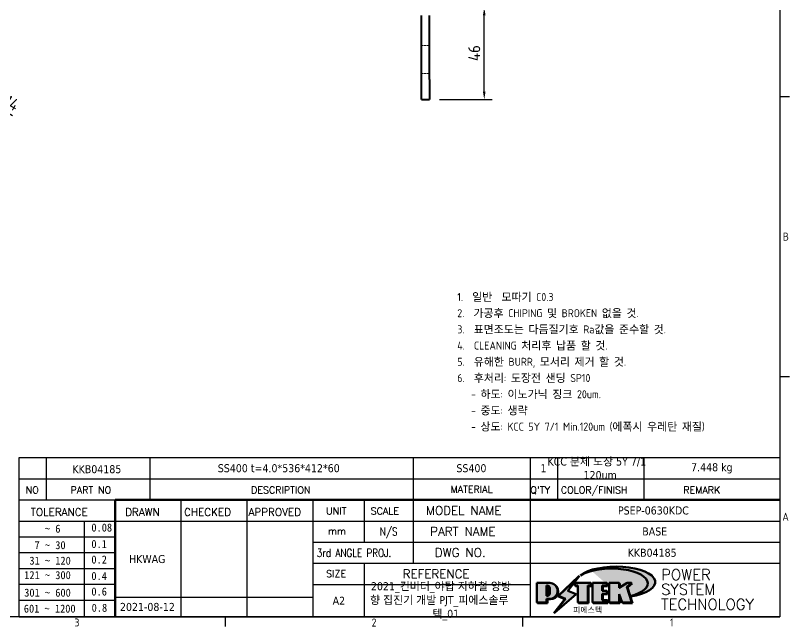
# Model space of a CAD drawing. Header units: millimetres. Extents: x 0 to 1188, y 0 to 840.
# Drawn here: x 786.2 to 1172.8, y 15.2 to 320.5 of the extents above; entities that cross this region are included whole.
import ezdxf
from ezdxf.enums import TextEntityAlignment as Align

# ---------------------------------------------------------------- set-up
doc = ezdxf.new("R2010")
doc.units = ezdxf.units.MM
doc.header["$LTSCALE"] = 2
doc.linetypes.add('DASHED', pattern=[0.2067, 0.1654, -0.0413])
doc.layers.get('0').update_dxf_attribs({"color": 3, "lineweight": 25})
for name, color, linetype, lineweight in [('가려진 것(ISO)', 2, 'DASHED', 18), ('가시적인 것(ISO)', 3, 'Continuous', 40), ('경계(ISO)', 7, 'Continuous', 25), ('기호(ISO)', 5, 'Continuous', 25), ('제목(ISO)', 5, 'Continuous', 50), ('치수(ISO)', 2, 'Continuous', 25), ('해치(ISO)', 7, 'Continuous', 18)]:
    doc.layers.add(name, color=color, linetype=linetype, lineweight=lineweight)
doc.styles.add('HAN_291', font='')
doc.styles.add('HAN_370', font='', dxfattribs={"width": 2})
doc.styles.add('ISO Proportional', font='arial.ttf')
doc.styles.add('RC_284', font='ROMANC.shx')
doc.styles.add('RC_287', font='ROMANC.shx')
doc.styles.add('RC_292', font='ROMANC.shx')
doc.styles.add('ROMANT_294', font='romant.shx')
doc.styles.add('문자 텍스트_PSTEK_POSCO', font='isocp.shx')
doc.styles.add('치수 텍스트_PSTEK_POSCO', font='isocp.shx')
doc.styles.add('텍스트 스타일198', font='tahoma.ttf')
doc.styles.add('텍스트 스타일333', font='ROMANC.shx', dxfattribs={"width": 0.800000011920929})
doc.styles.get('HAN_291').set_extended_font_data('GulimChe')
doc.styles.get('HAN_370').set_extended_font_data('GulimChe')
doc.dimstyles.new('치수_PSTEK_POSCO', dxfattribs={"dimscale": 2, "dimtxt": 3, "dimasz": 2, "dimexe": 2, "dimexo": 2.5, "dimgap": 1, "dimtad": 1, "dimrnd": 1e-08, "dimdsep": 46, "dimtxsty": '치수 텍스트_PSTEK_POSCO', "dimcen": 0.09, "dimdle": 10, "dimclrd": 7, "dimclre": 7, "dimclrt": 2, "dimadec": 1, "dimazin": 2, "dimtfac": 1, "dimtmove": 0, "dimatfit": 3, "dimfxl": 0, "dimtolj": 1, "dimlwd": -1, "dimlwe": -1, "dimarcsym": 0})

# ---------------------------------------------------------------- blocks, each defined once
blk = doc.blocks.new('경계 Default Border')
at = {"layer": '경계(ISO)'}
for p, q in [((584.0000152587891, 140), (586.3999938964844, 140)), ((584.0000152587891, 70), (586.3999938964844, 70)), ((445.4999923706055, 10), (445.4999923706055, 7.599999904632568)), ((519.7499847412109, 10), (519.7499847412109, 7.599999904632568))]:
    blk.add_line(p, q, dxfattribs=at)
at = {"layer": '경계(ISO)', "flags": 128}
blk.add_lwpolyline([(10, 10), (10, 410), (584.0000152587891, 410), (584.0000152587891, 10), (10, 10)], dxfattribs=at)
at = {"layer": '경계(ISO)', "color": 2, "char_height": 2.000000029802322, "attachment_point": 7, "style": '문자 텍스트_PSTEK_POSCO'}
for s, insert in [('B', (584.718846771929, 103.9809296629392)), ('A', (584.6096005397006, 33.99523240455892)), ('3', (407.8206930345746, 7.580929648038)), ('2', (482.043492964537, 7.580929648038)), ('1', (556.5323774223158, 7.599999970197677))]:
    blk.add_mtext(s, dxfattribs=dict(at, insert=insert))
blk = doc.blocks.new('제목 블록 PSTEK')
for color, points in [(252, [(317.2195697678507, 17.0593801673321), (322.0326348870767, 21.62682475217465), (322.2781991042243, 21.94392121864296), (317.0471853425802, 16.97985676345368), (318.7512090904202, 16.1899260703855), (316.0018030350395, 12.71868385740789), (316.3356552234328, 13.00206718743325), (318.9235935156908, 16.2694494742633)]), (5, [(321.6183518841322, 17.4193704504104), (319.5281351041078, 18.24969419629727), (322.4505835294948, 22.02344462252142), (317.2195697678507, 17.0593801673321), (318.9235935156908, 16.2694494742633), (316.1741874603099, 12.79820726128571)]), (1, [(324.4839107253602, 19.60711530335299), (325.2419748254881, 19.60711530335299), (325.2419748254881, 20.25857663940324), (321.2266040451076, 20.25857663940324), (321.2266040451076, 19.60711530335299), (321.9846681452406, 19.60711530335299), (321.9846681452406, 15.3430047401139), (324.4839107253602, 15.3430047401139)]), (252, [(321.9846681452406, 19.60711530335299), (321.4042753185749, 19.60711530335299), (321.4042753185749, 19.45905590879572), (321.9846681452406, 19.45905590879572)]), (252, [(324.6615819988275, 19.45905590879572), (325.4196460989604, 19.45905590879572), (325.4196460989604, 20.11051724484596), (325.2419748254881, 20.11051724484596), (325.2419748254881, 19.60711530335299), (324.4839107253602, 19.60711530335299), (324.4839107253602, 15.3430047401139), (322.1623394187076, 15.3430047401139), (322.1623394187076, 15.19494534555726), (324.6615819988275, 15.19494534555726)]), (1, [(329.2277337269622, 20.25857663940324), (325.65654113025, 20.25857663940324), (325.65654113025, 15.3430047401139), (329.3580259941756, 15.3430047401139), (329.3580259941756, 15.9944660761648), (328.1137701654877, 15.9944660761648), (328.1137701654877, 17.56360607323003), (329.2277337269622, 17.56360607323003), (329.2277337269622, 18.25543873810179), (328.1137701654877, 18.25543873810179), (328.1137701654877, 19.60711530335299), (329.2277337269622, 19.60711530335299)]), (252, [(328.2914414389548, 19.45905590879572), (329.4054050004294, 19.45905590879572), (329.4054050004294, 20.11051724484596), (329.2277337269622, 20.11051724484596), (329.2277337269622, 19.60711530335299), (328.1137701654877, 19.60711530335299), (328.1137701654877, 18.25543873810179), (328.2914414389548, 18.25543873810179)]), (1, [(332.3312149849806, 20.25857663940324), (329.8592894925411, 20.25857663940324), (329.8592894925411, 15.3430047401139), (332.3312149849806, 15.3430047401139), (332.3312149849806, 17.4318630164523), (333.0701931098801, 15.3430047401139), (335.4855464857051, 15.3430047401139), (334.2514536401189, 19.30614745124769), (335.4379594596742, 20.25857663940324), (334.3071782107978, 20.25857663940324), (332.3312149849806, 18.99741471888304)]), (252, [(332.5088862584528, 20.1105172448466), (332.3312149849806, 20.1105172448466), (332.3312149849806, 18.99741471888368), (332.5088862584528, 19.11081371413894)]), (252, [(335.6156307331414, 20.11051724484596), (335.2535118015555, 20.11051724484596), (334.2514536401189, 19.30614745124769), (335.4855464857051, 15.3430047401139), (333.1954852176545, 15.3430047401139), (333.2478643833523, 15.19494534555726), (335.6632177591723, 15.19494534555726), (334.4291249135862, 19.15808805669106)]), (252, [(328.2914414389548, 17.41554667867274), (329.4054050004294, 17.41554667867274), (329.4054050004294, 18.10737934354514), (329.2277337269622, 18.10737934354514), (329.2277337269622, 17.56360607323003), (328.1137701654877, 17.56360607323003), (328.1137701654877, 15.9944660761648), (328.2914414389548, 15.9944660761648)]), (252, [(332.5088862584528, 16.92964231796647), (332.3312149849806, 17.43186301645164), (332.3312149849806, 15.3430047401139), (330.0369607660135, 15.3430047401139), (330.0369607660135, 15.19494534555726), (332.5088862584528, 15.19494534555726)]), (252, [(329.5356972676428, 15.8464066816075), (329.3580259941756, 15.8464066816075), (329.3580259941756, 15.3430047401139), (325.8342124037171, 15.3430047401139), (325.8342124037171, 15.19494534555726), (329.5356972676428, 15.19494534555726)])]:
    blk.add_hatch(color=color).paths.add_polyline_path(points)
h = blk.add_hatch(color=1)
edge = h.paths.add_edge_path(flags=0)
edge.add_line((314.2242174273352, 19.60711530335299), (314.2242174273352, 17.00126995915134))
edge.add_line((314.2242174273352, 17.00126995915134), (314.3485873187598, 17.00126995915134))
edge.add_arc((314.3485873187598, 17.6527312952023), 0.6514613360509371, 270, 360)
edge.add_line((315.0000486548106, 17.6527312952023), (315.0000486548106, 18.95565396730211))
edge.add_arc((314.3485873187598, 18.95565396730212), 0.6514613360508712, 0, 90)
edge.add_line((314.3485873187598, 19.60711530335299), (314.2242174273352, 19.60711530335299))
edge = h.paths.add_edge_path()
edge.add_arc((314.9847713324306, 18.28938669179658), 1.969189947606664, 269.9999999999959, 450)
edge.add_line((314.9847713324306, 20.25857663940318), (311.7664314776902, 20.25857663940324))
edge.add_line((311.7664314776902, 20.25857663940324), (311.7664314776902, 15.3430047401139))
edge.add_line((311.7664314776902, 15.3430047401139), (314.2242174273352, 15.3430047401139))
edge.add_line((314.2242174273352, 15.3430047401139), (314.2242174273352, 16.32019674418991))
edge.add_line((314.2242174273352, 16.32019674418991), (314.9847713324307, 16.32019674418991))
h = blk.add_hatch(color=252)
edge = h.paths.add_edge_path()
edge.add_arc((314.9847713324309, 18.28938669179657), 1.969189947606666, 270, 406.8278729790604)
edge.add_arc((315.1624426058984, 18.1413272972396), 1.969189947606962, -90, 53.560984836317004, ccw=False)
edge.add_line((315.1624426058984, 16.17213734963263), (314.4018887008024, 16.17213734963263))
edge.add_line((314.4018887008024, 16.17213734963263), (314.4018887008024, 15.19494534555726))
edge.add_line((314.4018887008024, 15.19494534555726), (311.9441027511573, 15.19494534555726))
edge.add_line((311.9441027511573, 15.19494534555726), (311.9441027511573, 15.3430047401139))
edge.add_line((311.9441027511573, 15.3430047401139), (314.2242174273352, 15.3430047401139))
edge.add_line((314.2242174273352, 15.3430047401139), (314.2242174273352, 16.32019674418991))
edge.add_line((314.2242174273352, 16.32019674418991), (314.9847713324309, 16.32019674418991))
h = blk.add_hatch(color=252)
edge = h.paths.add_edge_path()
edge.add_line((314.4018887008024, 19.45905590879572), (314.5262585922315, 19.45905590879572))
edge.add_arc((314.5262585922314, 18.80759457274939), 0.6514613360463194, 60.4189348879147, 90.00000000000318, ccw=False)
edge.add_arc((314.3485873187602, 18.95565396730057), 0.6514613360524251, 39.96992292766206, 90.00000000009999)
edge.add_line((314.3485873187591, 19.60711530335307), (314.2242174273352, 19.60711530335298))
edge.add_line((314.2242174273352, 19.60711530335299), (314.2242174273352, 17.00126995915134))
edge.add_line((314.2242174273352, 17.00126995915134), (314.3485873187591, 17.00126995915134))
edge.add_arc((314.3485873187568, 17.652731295233), 0.6514613360816299, 270.0000000002, 274.6930825552478)
edge.add_line((314.4018887008024, 17.0034541317032), (314.4018887008024, 19.45905590879572))
at = {"layer": '해치(ISO)', "true_color": 0x27d1fc}
h = blk.add_hatch(color=140, dxfattribs=at)
edge = h.paths.add_edge_path()
edge.add_ellipse((330.3660919371412, 20.15576403068321), major_axis=(9.100907360794343, 0), ratio=0.4069904968023172, start_angle=301.3098473703837, end_angle=507.7436900681698)
edge.add_ellipse((331.5340919371412, 20.4634168429492), major_axis=(-9.82350664112931, 0), ratio=0.3942600559756514, start_angle=111.51207141178469, end_angle=334.47025347086895, ccw=False)
edge.add_line((335.1363447531188, 16.8601935978785), (335.0955236905705, 16.99119398620872))
at = {"color": 180}
for p, q in [((182.475792979055, 11.79100474011392), (182.4757929790549, 51.56524660363496)), ((182.4757929790549, 51.56524660363496), (372.4757929537551, 51.56524660363496)), ((189.2651435055721, 51.56524660363496), (189.2651435055722, 41.00524660363494)), ((215.2152739891528, 41.00524660363494), (215.2152739891528, 51.56524660363496)), ((280.8758854511282, 51.56524660363496), (280.8758854511282, 41.00524660363494)), ((310.0881549537552, 51.56524660363496), (310.0881549537553, 41.00524660363494)), ((316.9044520275131, 51.56524660363496), (316.9044520275127, 41.00524660363494)), ((338.4566026226726, 51.56524660363496), (338.4566026226727, 41.00524660363494)), ((372.4757929537551, 51.56524660363496), (372.4757929537551, 11.79100474011389)), ((182.475792979055, 46.2852466036349), (372.4757929537551, 46.28524660363492)), ((182.475792979055, 41.00524660363493), (206.451475290024, 41.00524660363493)), ((222.9401812389276, 11.79100474011392), (222.9401812389276, 41.00524660363494)), ((239.4288871878316, 11.79100474011392), (239.4288871878316, 41.00524660363494)), ((255.9175931367356, 11.79100474011392), (255.9175931367356, 41.00524660363494)), ((268.6918866058747, 41.00524660363494), (268.6918866058747, 30.44524660363498)), ((280.8758854511282, 41.00524660363494), (280.8758854511282, 25.16524660363502)), ((310.088154953755, 41.00524660363494), (310.088154953755, 11.79100474011392)), ((182.475792979055, 35.72524660363497), (206.451475290024, 35.72524660363497)), ((198.8621818849491, 12.02524660363491), (198.8621818849491, 35.72524660363497)), ((206.451475290024, 35.72524660363497), (372.4757929537551, 35.72524660363497)), ((182.475792979055, 31.77524660363492), (206.451475290024, 31.77524660363492)), ((255.917593136736, 30.44524660363498), (372.4757929537552, 30.44524660363501)), ((182.475792979055, 27.82524660363487), (206.451475290024, 27.82524660363487)), ((255.9175931367359, 25.16524660363502), (372.4757929537552, 25.165246603635)), ((268.6918866058744, 25.16524660363502), (268.6918866058744, 11.79100474011392)), ((182.475792979055, 23.87524660363505), (206.451475290024, 23.87524660363505)), ((182.475792979055, 19.92524660363478), (206.451475290024, 19.92524660363478)), ((255.9175931367359, 19.88524660363481), (310.0881549537553, 19.88524660363481)), ((182.475792979055, 15.97524660363496), (206.451475290024, 15.97524660363496)), ((206.451475290024, 16.74100474011396), (255.9175931367359, 16.74100474011396)), ((182.475792979055, 11.79100474011392), (372.4757929537551, 11.79100474011389))]:
    blk.add_line(p, q, dxfattribs=at)
at = {"color": 7, "lineweight": 50}
for p, q in [((206.4514752900237, 11.79100474011392), (206.4514752900237, 41.00524660363494)), ((206.451475290024, 41.00524660363494), (372.4757929537551, 41.00524660363496))]:
    blk.add_line(p, q, dxfattribs=at)
at = {"color": 7}
for p, q in [((322.2781991042243, 21.94392121864296), (317.0471853425802, 16.97985676345368)), ((322.4505835294948, 22.02344462252142), (317.2195697678507, 17.0593801673321)), ((317.2195697678507, 17.0593801673321), (322.0326348870767, 21.62682475217465)), ((319.5281351041078, 18.24969419629727), (322.4505835294948, 22.02344462252142)), ((322.0326348870767, 21.62682475217465), (322.2781991042243, 21.94392121864296)), ((311.7664314776902, 20.25900474011391), (311.7664314776902, 15.34300474011391)), ((314.9847713324309, 20.25857663940324), (311.7664314776902, 20.25857663940324)), ((314.9847713324309, 20.25857663940324), (311.7664314776902, 20.25857663940324)), ((311.7664314776902, 20.25857663940324), (311.7664314776902, 15.3430047401139)), ((314.2242174273352, 17.00126995915134), (314.2242174273352, 19.60711530335299)), ((314.2242174273352, 19.60711530335299), (314.3485873187591, 19.60711530335299)), ((314.3485873187591, 19.60711530335299), (314.2242174273352, 19.60711530335299)), ((314.2242174273352, 19.60711530335299), (314.2242174273352, 17.00126995915134)), ((314.2242174273352, 17.00126995915134), (314.2242174273352, 19.60711530335299)), ((314.2242174273352, 19.60711530335299), (314.3485873187591, 19.60711530335299)), ((314.4018887008024, 19.45905590879572), (314.5262585922314, 19.45905590879572)), ((314.4018887008024, 17.0034541317032), (314.4018887008024, 19.45905590879572)), ((325.2419748254881, 20.25857663940324), (321.2266040451076, 20.25857663940324)), ((321.2266040451076, 20.25857663940324), (321.2266040451076, 19.60711530335299)), ((325.2419748254881, 20.25857663940324), (321.2266040451076, 20.25857663940324)), ((321.2266040451076, 20.25857663940324), (321.2266040451076, 19.60711530335299)), ((321.2266040451076, 19.60711530335299), (321.9846681452406, 19.60711530335299)), ((321.2266040451076, 19.60711530335299), (321.9846681452406, 19.60711530335299)), ((321.4042753185749, 19.60711530335299), (321.4042753185749, 19.45905590879572)), ((321.9846681452406, 19.60711530335299), (321.4042753185749, 19.60711530335299)), ((321.4042753185749, 19.45905590879572), (321.9846681452406, 19.45905590879572)), ((321.9846681452406, 19.60711530335299), (321.9846681452406, 15.3430047401139)), ((321.9846681452406, 19.45905590879572), (321.9846681452406, 19.60711530335299)), ((321.9846681452406, 19.60711530335299), (321.9846681452406, 15.3430047401139)), ((324.4839107253602, 19.60711530335299), (325.2419748254881, 19.60711530335299)), ((324.4839107253602, 15.3430047401139), (324.4839107253602, 19.60711530335299)), ((325.2419748254881, 19.60711530335299), (324.4839107253602, 19.60711530335299)), ((324.4839107253602, 19.60711530335299), (324.4839107253602, 15.3430047401139)), ((324.4839107253602, 19.60711530335299), (325.2419748254881, 19.60711530335299)), ((324.4839107253602, 15.3430047401139), (324.4839107253602, 19.60711530335299)), ((324.6615819988275, 19.45905590879572), (325.4196460989604, 19.45905590879572)), ((324.6615819988275, 15.19494534555726), (324.6615819988275, 19.45905590879572)), ((325.2419748254881, 19.60711530335299), (325.2419748254881, 20.25857663940324)), ((325.2419748254881, 19.60711530335299), (325.2419748254881, 20.25857663940324)), ((325.4196460989604, 20.11051724484596), (325.2419748254881, 20.11051724484596)), ((325.2419748254881, 20.11051724484596), (325.2419748254881, 19.60711530335299)), ((325.4196460989604, 19.45905590879572), (325.4196460989604, 20.11051724484596)), ((329.2277337269622, 20.25857663940324), (325.65654113025, 20.25857663940324)), ((325.65654113025, 20.25857663940324), (325.65654113025, 15.3430047401139)), ((325.65654113025, 20.25857663940324), (325.65654113025, 15.3430047401139)), ((329.2277337269622, 20.25857663940324), (325.65654113025, 20.25857663940324)), ((328.1137701654877, 18.25543873810179), (328.1137701654877, 19.60711530335299)), ((328.1137701654877, 19.60711530335299), (329.2277337269622, 19.60711530335299)), ((329.2277337269622, 19.60711530335299), (328.1137701654877, 19.60711530335299)), ((328.1137701654877, 19.60711530335299), (328.1137701654877, 18.25543873810179)), ((328.1137701654877, 18.25543873810179), (328.1137701654877, 19.60711530335299)), ((328.1137701654877, 19.60711530335299), (329.2277337269622, 19.60711530335299)), ((328.2914414389548, 18.25543873810179), (328.2914414389548, 19.45905590879572)), ((328.2914414389548, 19.45905590879572), (329.4054050004294, 19.45905590879572)), ((329.2277337269622, 19.60711530335299), (329.2277337269622, 20.25857663940324)), ((329.2277337269622, 19.60711530335299), (329.2277337269622, 20.25857663940324)), ((329.4054050004294, 20.11051724484596), (329.2277337269622, 20.11051724484596)), ((329.2277337269622, 20.11051724484596), (329.2277337269622, 19.60711530335299)), ((329.4054050004294, 19.45905590879572), (329.4054050004294, 20.11051724484596)), ((332.3312149849806, 20.25857663940324), (329.8592894925411, 20.25857663940324)), ((329.8592894925411, 20.25857663940324), (329.8592894925411, 15.3430047401139)), ((329.8592894925411, 20.25857663940324), (329.8592894925411, 15.3430047401139)), ((332.3312149849806, 20.25857663940324), (329.8592894925411, 20.25857663940324)), ((334.3071782107978, 20.25857663940324), (332.3312149849806, 18.99741471888304)), ((332.3312149849806, 18.99741471888304), (332.3312149849806, 20.25857663940324)), ((334.3071782107978, 20.25857663940324), (332.3312149849806, 18.99741471888304)), ((332.3312149849806, 18.99741471888304), (332.3312149849806, 20.25857663940324)), ((332.5088862584528, 20.1105172448466), (332.3312149849806, 20.1105172448466)), ((332.3312149849806, 20.1105172448466), (332.3312149849806, 18.99741471888368)), ((332.5088862584528, 19.11081371413894), (332.5088862584528, 20.1105172448466)), ((334.2514536401189, 19.30614745124769), (335.4379594596742, 20.25857663940324)), ((334.2514536401189, 19.30614745124769), (335.4379594596742, 20.25857663940324)), ((335.2535118015555, 20.11051724484596), (334.2514536401189, 19.30614745124769)), ((335.4379594596742, 20.25857663940324), (334.3071782107978, 20.25857663940324)), ((335.4379594596742, 20.25857663940324), (334.3071782107978, 20.25857663940324)), ((334.4291249135862, 19.15808805669104), (335.6156307331414, 20.11051724484596)), ((335.6156307331414, 20.11051724484596), (335.2535118015555, 20.11051724484596)), ((315.0000486548106, 18.95565396730275), (315.0000486548106, 17.65273129520161)), ((315.0000486548106, 18.95565396730275), (315.0000486548106, 17.65273129520161)), ((316.1741874603099, 12.79820726128571), (321.6183518841322, 17.4193704504104)), ((321.6183518841322, 17.4193704504104), (319.5281351041078, 18.24969419629727)), ((329.2277337269622, 18.25543873810179), (328.1137701654877, 18.25543873810179)), ((328.1137701654877, 18.25543873810179), (328.2914414389548, 18.25543873810179)), ((329.2277337269622, 18.25543873810179), (328.1137701654877, 18.25543873810179)), ((328.1137701654877, 17.56360607323003), (329.2277337269622, 17.56360607323003)), ((328.1137701654877, 15.9944660761648), (328.1137701654877, 17.56360607323003)), ((329.2277337269622, 17.56360607323003), (328.1137701654877, 17.56360607323003)), ((328.1137701654877, 17.56360607323003), (328.1137701654877, 15.9944660761648)), ((328.1137701654877, 17.56360607323003), (329.2277337269622, 17.56360607323003)), ((328.1137701654877, 15.9944660761648), (328.1137701654877, 17.56360607323003)), ((328.2914414389548, 15.9944660761648), (328.2914414389548, 17.41554667867274)), ((328.2914414389548, 17.41554667867274), (329.4054050004294, 17.41554667867274)), ((329.2277337269622, 17.56360607323003), (329.2277337269622, 18.25543873810179)), ((329.2277337269622, 17.56360607323003), (329.2277337269622, 18.25543873810179)), ((329.4054050004294, 18.10737934354514), (329.2277337269622, 18.10737934354514)), ((329.2277337269622, 18.10737934354514), (329.2277337269622, 17.56360607323003)), ((329.4054050004294, 17.41554667867274), (329.4054050004294, 18.10737934354514)), ((332.3312149849806, 18.99741471888368), (332.5088862584528, 19.11081371413894)), ((332.3312149849806, 17.4318630164523), (333.0701931098801, 15.3430047401139)), ((332.3312149849806, 15.3430047401139), (332.3312149849806, 17.4318630164523)), ((332.5088862584528, 16.92964231796647), (332.3312149849806, 17.43186301645164)), ((332.3312149849806, 17.43186301645164), (332.3312149849806, 15.3430047401139)), ((332.3312149849806, 17.4318630164523), (333.0701931098801, 15.3430047401139)), ((332.3312149849806, 15.3430047401139), (332.3312149849806, 17.4318630164523)), ((335.4855464857051, 15.3430047401139), (334.2514536401189, 19.30614745124769)), ((334.2514536401189, 19.30614745124769), (335.4855464857051, 15.3430047401139)), ((335.4855464857051, 15.3430047401139), (334.2514536401189, 19.30614745124769)), ((335.6632177591723, 15.19494534555726), (334.4291249135862, 19.15808805669104)), ((345.0447381189468, 17.50375595811051), (344.9867755289346, 17.689895936919)), ((314.3485873187591, 17.00126995915134), (314.2242174273352, 17.00126995915134)), ((314.2242174273352, 17.00126995915134), (314.3485873187591, 17.00126995915134)), ((314.3485873187591, 17.00126995915134), (314.2242174273352, 17.00126995915134)), ((314.2242174273352, 16.32019674418991), (314.9847713324309, 16.32019674418991)), ((314.2242174273352, 15.3430047401139), (314.2242174273352, 16.32019674418991)), ((314.9847713324309, 16.32019674418991), (314.2242174273352, 16.32019674418991)), ((314.2242174273352, 16.32019674418991), (314.2242174273352, 15.3430047401139)), ((314.2242174273352, 16.32019674418991), (314.9847713324309, 16.32019674418991)), ((314.2242174273352, 15.3430047401139), (314.2242174273352, 16.32019674418991)), ((314.4018887008024, 16.17213734963263), (315.162442605898, 16.17213734963263)), ((314.4018887008024, 15.19494534555726), (314.4018887008024, 16.17213734963263)), ((318.7512090904202, 16.1899260703855), (316.0018030350395, 12.71868385740789)), ((318.9235935156908, 16.2694494742633), (316.1741874603099, 12.79820726128571)), ((316.3356552234328, 13.00206718743325), (318.9235935156908, 16.2694494742633)), ((317.0471853425802, 16.97985676345368), (318.7512090904202, 16.1899260703855)), ((318.9235935156908, 16.2694494742633), (317.2195697678507, 17.0593801673321)), ((317.2195697678507, 17.0593801673321), (318.9235935156908, 16.2694494742633)), ((329.3580259941756, 15.9944660761648), (328.1137701654877, 15.9944660761648)), ((328.1137701654877, 15.9944660761648), (328.2914414389548, 15.9944660761648)), ((329.3580259941756, 15.9944660761648), (328.1137701654877, 15.9944660761648)), ((329.3580259941756, 15.3430047401139), (329.3580259941756, 15.9944660761648)), ((329.3580259941756, 15.3430047401139), (329.3580259941756, 15.9944660761648)), ((329.5356972676428, 15.8464066816075), (329.3580259941756, 15.8464066816075)), ((329.3580259941756, 15.8464066816075), (329.3580259941756, 15.3430047401139)), ((329.5356972676428, 15.19494534555726), (329.5356972676428, 15.8464066816075)), ((332.5088862584528, 15.19494534555726), (332.5088862584528, 16.92964231796647)), ((311.7664314776902, 15.3430047401139), (314.2242174273352, 15.3430047401139)), ((311.7664314776902, 15.3430047401139), (314.2242174273352, 15.3430047401139)), ((314.2242174273352, 15.3430047401139), (311.9441027511573, 15.3430047401139)), ((311.9441027511573, 15.3430047401139), (311.9441027511573, 15.19494534555726)), ((311.9441027511573, 15.19494534555726), (314.4018887008024, 15.19494534555726)), ((321.9846681452406, 15.3430047401139), (324.4839107253602, 15.3430047401139)), ((321.9846681452406, 15.3430047401139), (324.4839107253602, 15.3430047401139)), ((324.4839107253602, 15.3430047401139), (322.1623394187076, 15.3430047401139)), ((322.1623394187076, 15.3430047401139), (322.1623394187076, 15.19494534555726)), ((322.1623394187076, 15.19494534555726), (324.6615819988275, 15.19494534555726)), ((325.65654113025, 15.3430047401139), (329.3580259941756, 15.3430047401139)), ((325.65654113025, 15.3430047401139), (329.3580259941756, 15.3430047401139)), ((329.3580259941756, 15.3430047401139), (325.8342124037171, 15.3430047401139)), ((325.8342124037171, 15.3430047401139), (325.8342124037171, 15.19494534555726)), ((325.8342124037171, 15.19494534555726), (329.5356972676428, 15.19494534555726)), ((329.8592894925411, 15.3430047401139), (332.3312149849806, 15.3430047401139)), ((329.8592894925411, 15.3430047401139), (332.3312149849806, 15.3430047401139)), ((332.3312149849806, 15.3430047401139), (330.0369607660135, 15.3430047401139)), ((330.0369607660135, 15.3430047401139), (330.0369607660135, 15.19494534555726)), ((330.0369607660135, 15.19494534555726), (332.5088862584528, 15.19494534555726)), ((333.0701931098801, 15.3430047401139), (335.4855464857051, 15.3430047401139)), ((333.0701931098801, 15.3430047401139), (335.4855464857051, 15.3430047401139)), ((335.4855464857051, 15.3430047401139), (333.1954852176545, 15.3430047401139)), ((333.1954852176545, 15.3430047401139), (333.2478643833523, 15.19494534555726)), ((333.2478643833523, 15.19494534555726), (335.6632177591723, 15.19494534555726)), ((316.0018030350395, 12.71868385740789), (316.3356552234328, 13.00206718743325))]:
    blk.add_line(p, q, dxfattribs=at)
at = {"color": 5}
for p, q in [((322.4505835294948, 22.02344462252142), (317.2195697678507, 17.0593801673321)), ((319.5281351041078, 18.24969419629727), (322.4505835294948, 22.02344462252142)), ((316.1741874603099, 12.79820726128571), (321.6183518841322, 17.4193704504104)), ((321.6183518841322, 17.4193704504104), (319.5281351041078, 18.24969419629727)), ((318.9235935156908, 16.2694494742633), (316.1741874603099, 12.79820726128571)), ((317.2195697678507, 17.0593801673321), (318.9235935156908, 16.2694494742633))]:
    blk.add_line(p, q, dxfattribs=at)
at = {"color": 1}
for p, q in [((314.9847713324309, 20.25857663940324), (311.7664314776902, 20.25857663940324)), ((311.7664314776902, 20.25857663940324), (311.7664314776902, 15.3430047401139)), ((314.2242174273352, 17.00126995915134), (314.2242174273352, 19.60711530335299)), ((314.2242174273352, 19.60711530335299), (314.3485873187591, 19.60711530335299)), ((325.2419748254881, 20.25857663940324), (321.2266040451076, 20.25857663940324)), ((321.2266040451076, 20.25857663940324), (321.2266040451076, 19.60711530335299)), ((321.2266040451076, 19.60711530335299), (321.9846681452406, 19.60711530335299)), ((321.9846681452406, 19.60711530335299), (321.9846681452406, 15.3430047401139)), ((324.4839107253602, 19.60711530335299), (325.2419748254881, 19.60711530335299)), ((324.4839107253602, 15.3430047401139), (324.4839107253602, 19.60711530335299)), ((325.2419748254881, 19.60711530335299), (325.2419748254881, 20.25857663940324)), ((329.2277337269622, 20.25857663940324), (325.65654113025, 20.25857663940324)), ((325.65654113025, 20.25857663940324), (325.65654113025, 15.3430047401139)), ((328.1137701654877, 18.25543873810179), (328.1137701654877, 19.60711530335299)), ((328.1137701654877, 19.60711530335299), (329.2277337269622, 19.60711530335299)), ((329.2277337269622, 19.60711530335299), (329.2277337269622, 20.25857663940324)), ((332.3312149849806, 20.25857663940324), (329.8592894925411, 20.25857663940324)), ((329.8592894925411, 20.25857663940324), (329.8592894925411, 15.3430047401139)), ((334.3071782107978, 20.25857663940324), (332.3312149849806, 18.99741471888304)), ((332.3312149849806, 18.99741471888304), (332.3312149849806, 20.25857663940324)), ((334.2514536401189, 19.30614745124769), (335.4379594596742, 20.25857663940324)), ((335.4379594596742, 20.25857663940324), (334.3071782107978, 20.25857663940324)), ((315.0000486548106, 18.95565396730275), (315.0000486548106, 17.65273129520161)), ((329.2277337269622, 18.25543873810179), (328.1137701654877, 18.25543873810179)), ((328.1137701654877, 17.56360607323003), (329.2277337269622, 17.56360607323003)), ((328.1137701654877, 15.9944660761648), (328.1137701654877, 17.56360607323003)), ((329.2277337269622, 17.56360607323003), (329.2277337269622, 18.25543873810179)), ((332.3312149849806, 17.4318630164523), (333.0701931098801, 15.3430047401139)), ((332.3312149849806, 15.3430047401139), (332.3312149849806, 17.4318630164523)), ((335.4855464857051, 15.3430047401139), (334.2514536401189, 19.30614745124769)), ((314.3485873187591, 17.00126995915134), (314.2242174273352, 17.00126995915134)), ((314.2242174273352, 16.32019674418991), (314.9847713324309, 16.32019674418991)), ((314.2242174273352, 15.3430047401139), (314.2242174273352, 16.32019674418991)), ((329.3580259941756, 15.9944660761648), (328.1137701654877, 15.9944660761648)), ((329.3580259941756, 15.3430047401139), (329.3580259941756, 15.9944660761648)), ((311.7664314776902, 15.3430047401139), (314.2242174273352, 15.3430047401139)), ((321.9846681452406, 15.3430047401139), (324.4839107253602, 15.3430047401139)), ((325.65654113025, 15.3430047401139), (329.3580259941756, 15.3430047401139)), ((329.8592894925411, 15.3430047401139), (332.3312149849806, 15.3430047401139)), ((333.0701931098801, 15.3430047401139), (335.4855464857051, 15.3430047401139))]:
    blk.add_line(p, q, dxfattribs=at)
at = {"color": 7}
for centre, radius, start, end in [((314.3485873187598, 18.95565396730211), 0.6514613360508712, 0, 90), ((314.3485873187602, 18.95565396730057), 0.6514613360524251, 39.96992292766117, 90), ((314.3485873187598, 18.95565396730212), 0.6514613360508712, 0, 90), ((314.5262585922314, 18.80759457274939), 0.6514613360463193, 60.41893488791137, 90), ((314.9847713324309, 18.28938669179658), 1.969189947606665, 270, 90), ((314.9847713324309, 18.28938669179658), 1.969189947606665, 270, 90), ((314.9847713324307, 18.2893866917965), 1.969189947606594, 270, 46.82787297909833), ((315.1624426058984, 18.1413272972396), 1.969189947606961, 270, 53.56098483636067), ((314.3485873187597, 17.65273129520228), 0.6514613360509381, 270, 0), ((314.3485873187598, 17.6527312952023), 0.6514613360509381, 270, 0), ((314.3485873187568, 17.652731295233), 0.6514613360816299, 270, 274.6930825552478)]:
    blk.add_arc(centre, radius, start, end, dxfattribs=at)
at = {"color": 1}
for centre, radius, start, end in [((314.3485873187598, 18.95565396730211), 0.6514613360508712, 0, 90), ((314.9847713324309, 18.28938669179657), 1.969189947606665, 270, 90), ((314.3485873187598, 17.6527312952023), 0.6514613360509381, 270, 0)]:
    blk.add_arc(centre, radius, start, end, dxfattribs=at)
at = {"layer": '제목(ISO)', "lineweight": 18}
blk.add_line((182.475792979055, 35.72500474011393), (182.475792979055, 11.79100474011392), dxfattribs=at)
at = {"layer": '제목(ISO)'}
for p, q in [((322.2781991042243, 21.94392121864296), (317.0471853425802, 16.97985676345368)), ((322.4505835294948, 22.02344462252142), (317.2195697678507, 17.0593801673321)), ((317.2195697678507, 17.0593801673321), (322.0326348870767, 21.62682475217465)), ((319.5281351041078, 18.24969419629727), (322.4505835294948, 22.02344462252142)), ((322.0326348870767, 21.62682475217465), (322.2781991042243, 21.94392121864296)), ((314.9847713324306, 20.25857663940324), (311.7664314776902, 20.25857663940324)), ((311.7664314776902, 20.25857663940324), (311.7664314776902, 15.3430047401139)), ((314.2242174273352, 17.00126995915134), (314.2242174273352, 19.60711530335299)), ((314.2242174273352, 19.60711530335299), (314.3485873187598, 19.60711530335299)), ((314.3485873187591, 19.60711530335299), (314.2242174273352, 19.60711530335299)), ((314.2242174273352, 19.60711530335299), (314.2242174273352, 17.00126995915134)), ((314.4018887008024, 19.45905590879572), (314.5262585922314, 19.45905590879572)), ((314.4018887008024, 17.0034541317032), (314.4018887008024, 19.45905590879572)), ((325.2419748254881, 20.25857663940324), (321.2266040451076, 20.25857663940324)), ((321.2266040451076, 20.25857663940324), (321.2266040451076, 19.60711530335299)), ((321.2266040451076, 19.60711530335299), (321.9846681452406, 19.60711530335299)), ((321.9846681452406, 19.60711530335299), (321.4042753185749, 19.60711530335299)), ((321.4042753185749, 19.60711530335299), (321.4042753185749, 19.45905590879572)), ((321.4042753185749, 19.45905590879572), (321.9846681452406, 19.45905590879572)), ((321.9846681452406, 19.60711530335299), (321.9846681452406, 15.3430047401139)), ((321.9846681452406, 19.45905590879572), (321.9846681452406, 19.60711530335299)), ((324.4839107253602, 19.60711530335299), (325.2419748254881, 19.60711530335299)), ((324.4839107253602, 15.3430047401139), (324.4839107253602, 19.60711530335299)), ((325.2419748254881, 19.60711530335299), (324.4839107253602, 19.60711530335299)), ((324.4839107253602, 19.60711530335299), (324.4839107253602, 15.3430047401139)), ((324.6615819988275, 19.45905590879572), (325.4196460989604, 19.45905590879572)), ((324.6615819988275, 15.19494534555726), (324.6615819988275, 19.45905590879572)), ((325.2419748254881, 19.60711530335299), (325.2419748254881, 20.25857663940324)), ((325.4196460989604, 20.11051724484596), (325.2419748254881, 20.11051724484596)), ((325.2419748254881, 20.11051724484596), (325.2419748254881, 19.60711530335299)), ((325.4196460989604, 19.45905590879572), (325.4196460989604, 20.11051724484596)), ((329.2277337269622, 20.25857663940324), (325.65654113025, 20.25857663940324)), ((325.65654113025, 20.25857663940324), (325.65654113025, 15.3430047401139)), ((328.1137701654877, 18.25543873810179), (328.1137701654877, 19.60711530335299)), ((328.1137701654877, 19.60711530335299), (329.2277337269622, 19.60711530335299)), ((329.2277337269622, 19.60711530335299), (328.1137701654877, 19.60711530335299)), ((328.1137701654877, 19.60711530335299), (328.1137701654877, 18.25543873810179)), ((328.2914414389548, 19.45905590879572), (329.4054050004294, 19.45905590879572)), ((328.2914414389548, 18.25543873810179), (328.2914414389548, 19.45905590879572)), ((329.2277337269622, 19.60711530335299), (329.2277337269622, 20.25857663940324)), ((329.4054050004294, 20.11051724484596), (329.2277337269622, 20.11051724484596)), ((329.2277337269622, 20.11051724484596), (329.2277337269622, 19.60711530335299)), ((329.4054050004294, 19.45905590879572), (329.4054050004294, 20.11051724484596)), ((332.3312149849806, 20.25857663940324), (329.8592894925411, 20.25857663940324)), ((329.8592894925411, 20.25857663940324), (329.8592894925411, 15.3430047401139)), ((334.3071782107978, 20.25857663940324), (332.3312149849806, 18.99741471888304)), ((332.3312149849806, 18.99741471888304), (332.3312149849806, 20.25857663940324)), ((332.5088862584528, 20.1105172448466), (332.3312149849806, 20.1105172448466)), ((332.3312149849806, 20.1105172448466), (332.3312149849806, 18.99741471888368)), ((332.5088862584528, 19.11081371413894), (332.5088862584528, 20.1105172448466)), ((334.2514536401189, 19.30614745124769), (335.4379594596742, 20.25857663940324)), ((335.2535118015555, 20.11051724484596), (334.2514536401189, 19.30614745124769)), ((335.4379594596742, 20.25857663940324), (334.3071782107978, 20.25857663940324)), ((334.4291249135862, 19.15808805669106), (335.6156307331414, 20.11051724484596)), ((335.6156307331414, 20.11051724484596), (335.2535118015555, 20.11051724484596)), ((315.0000486548106, 18.95565396730211), (315.0000486548106, 17.6527312952023)), ((316.1741874603099, 12.79820726128571), (321.6183518841322, 17.4193704504104)), ((321.6183518841322, 17.4193704504104), (319.5281351041078, 18.24969419629727)), ((329.2277337269622, 18.25543873810179), (328.1137701654877, 18.25543873810179)), ((328.1137701654877, 18.25543873810179), (328.2914414389548, 18.25543873810179)), ((328.1137701654877, 15.9944660761648), (328.1137701654877, 17.56360607323003)), ((328.1137701654877, 17.56360607323003), (329.2277337269622, 17.56360607323003)), ((329.2277337269622, 17.56360607323003), (328.1137701654877, 17.56360607323003)), ((328.1137701654877, 17.56360607323003), (328.1137701654877, 15.9944660761648)), ((328.2914414389548, 17.41554667867274), (329.4054050004294, 17.41554667867274)), ((328.2914414389548, 15.9944660761648), (328.2914414389548, 17.41554667867274)), ((329.2277337269622, 17.56360607323003), (329.2277337269622, 18.25543873810179)), ((329.4054050004294, 18.10737934354514), (329.2277337269622, 18.10737934354514)), ((329.2277337269622, 18.10737934354514), (329.2277337269622, 17.56360607323003)), ((329.4054050004294, 17.41554667867274), (329.4054050004294, 18.10737934354514)), ((332.3312149849806, 18.99741471888368), (332.5088862584528, 19.11081371413894)), ((332.3312149849806, 15.3430047401139), (332.3312149849806, 17.4318630164523)), ((332.3312149849806, 17.4318630164523), (333.0701931098801, 15.3430047401139)), ((332.5088862584528, 16.92964231796647), (332.3312149849806, 17.43186301645164)), ((332.3312149849806, 17.43186301645164), (332.3312149849806, 15.3430047401139)), ((335.4855464857051, 15.3430047401139), (334.2514536401189, 19.30614745124769)), ((334.2514536401189, 19.30614745124769), (335.4855464857051, 15.3430047401139)), ((335.6632177591723, 15.19494534555726), (334.4291249135862, 19.15808805669106)), ((314.3485873187598, 17.00126995915134), (314.2242174273352, 17.00126995915134)), ((314.2242174273352, 17.00126995915134), (314.3485873187591, 17.00126995915134)), ((314.2242174273352, 15.3430047401139), (314.2242174273352, 16.32019674418991)), ((314.2242174273352, 16.32019674418991), (314.9847713324307, 16.32019674418991)), ((314.9847713324309, 16.32019674418991), (314.2242174273352, 16.32019674418991)), ((314.2242174273352, 16.32019674418991), (314.2242174273352, 15.3430047401139)), ((314.4018887008024, 15.19494534555726), (314.4018887008024, 16.17213734963263)), ((314.4018887008024, 16.17213734963263), (315.1624426058984, 16.17213734963263)), ((318.7512090904202, 16.1899260703855), (316.0018030350395, 12.71868385740789)), ((318.9235935156908, 16.2694494742633), (316.1741874603099, 12.79820726128571)), ((316.3356552234328, 13.00206718743325), (318.9235935156908, 16.2694494742633)), ((317.0471853425802, 16.97985676345368), (318.7512090904202, 16.1899260703855)), ((317.2195697678507, 17.0593801673321), (318.9235935156908, 16.2694494742633)), ((318.9235935156908, 16.2694494742633), (317.2195697678507, 17.0593801673321)), ((329.3580259941756, 15.9944660761648), (328.1137701654877, 15.9944660761648)), ((328.1137701654877, 15.9944660761648), (328.2914414389548, 15.9944660761648)), ((329.3580259941756, 15.3430047401139), (329.3580259941756, 15.9944660761648)), ((329.5356972676428, 15.8464066816075), (329.3580259941756, 15.8464066816075)), ((329.3580259941756, 15.8464066816075), (329.3580259941756, 15.3430047401139)), ((329.5356972676428, 15.19494534555726), (329.5356972676428, 15.8464066816075)), ((332.5088862584528, 15.19494534555726), (332.5088862584528, 16.92964231796647)), ((311.7664314776902, 15.3430047401139), (314.2242174273352, 15.3430047401139)), ((314.2242174273352, 15.3430047401139), (311.9441027511573, 15.3430047401139)), ((311.9441027511573, 15.3430047401139), (311.9441027511573, 15.19494534555726)), ((311.9441027511573, 15.19494534555726), (314.4018887008024, 15.19494534555726)), ((321.9846681452406, 15.3430047401139), (324.4839107253602, 15.3430047401139)), ((324.4839107253602, 15.3430047401139), (322.1623394187076, 15.3430047401139)), ((322.1623394187076, 15.3430047401139), (322.1623394187076, 15.19494534555726)), ((322.1623394187076, 15.19494534555726), (324.6615819988275, 15.19494534555726)), ((325.65654113025, 15.3430047401139), (329.3580259941756, 15.3430047401139)), ((329.3580259941756, 15.3430047401139), (325.8342124037171, 15.3430047401139)), ((325.8342124037171, 15.3430047401139), (325.8342124037171, 15.19494534555726)), ((325.8342124037171, 15.19494534555726), (329.5356972676428, 15.19494534555726)), ((329.8592894925411, 15.3430047401139), (332.3312149849806, 15.3430047401139)), ((332.3312149849806, 15.3430047401139), (330.0369607660135, 15.3430047401139)), ((330.0369607660135, 15.3430047401139), (330.0369607660135, 15.19494534555726)), ((330.0369607660135, 15.19494534555726), (332.5088862584528, 15.19494534555726)), ((333.0701931098801, 15.3430047401139), (335.4855464857051, 15.3430047401139)), ((335.4855464857051, 15.3430047401139), (333.1954852176545, 15.3430047401139)), ((333.1954852176545, 15.3430047401139), (333.2478643833523, 15.19494534555726)), ((333.2478643833523, 15.19494534555726), (335.6632177591723, 15.19494534555726)), ((316.0018030350395, 12.71868385740789), (316.3356552234328, 13.00206718743325))]:
    blk.add_line(p, q, dxfattribs=at)
at = {"layer": '제목(ISO)', "color": 4}
blk.add_line((335.1363447531188, 16.8601935978785), (335.0955236905705, 16.99119398620872), dxfattribs=at)
at = {"layer": '제목(ISO)'}
for centre, radius, start, end in [((314.3485873187598, 18.95565396730212), 0.6514613360508712, 0, 90), ((314.3485873187602, 18.95565396730057), 0.6514613360524251, 39.96992292766117, 90), ((314.5262585922314, 18.80759457274939), 0.6514613360463193, 60.41893488791137, 90), ((314.9847713324306, 18.28938669179658), 1.969189947606664, 46.82787297909431, 90), ((314.9847713324307, 18.2893866917965), 1.969189947606594, 270, 46.82787297909833), ((314.9847713324309, 18.28938669179657), 1.969189947606666, 270, 46.8278729790603), ((315.1624426058984, 18.1413272972396), 1.969189947606962, 270, 53.56098483631701), ((314.3485873187598, 17.6527312952023), 0.6514613360509371, 270, 0), ((314.3485873187568, 17.652731295233), 0.6514613360816299, 270, 274.6930825552478)]:
    blk.add_arc(centre, radius, start, end, dxfattribs=at)
at = {"layer": '제목(ISO)', "color": 4}
for centre, major_axis, ratio, start_param, end_param in [((331.5340919371412, 20.4634168429492), (9.82350664112931, 0), 0.3942600559756514, 5.087845455444478, 8.97919982663645), ((330.3660919371412, 20.15576403068321), (9.100907360794343, 0), 0.4069904968023172, 5.258848905294775, 8.861799147915196)]:
    blk.add_ellipse(centre, major_axis=major_axis, ratio=ratio, start_param=start_param, end_param=end_param, dxfattribs=at)
at = {"color": 2, "style": 'RC_284'}
blk.add_text('MATERIAL', height=1.742399930953979, dxfattribs=at).set_placement((295.4820202024417, 43.64524660363492), align=Align.MIDDLE_CENTER)
at = {"color": 2}
for s, height, style, p in [('COLOR/FINISH', 1.742399930953979, 'RC_284', (317.7725341324144, 42.62317362549192)), ('NO', 1.742399930953979, 'RC_284', (184.135398793432, 42.62317362549192)), ('PART NO', 1.742399930953979, 'RC_284', (195.3359407378685, 42.62317362549192)), ('DESCRIPTION', 1.742399930953979, 'RC_284', (240.4025565652523, 42.62317362549192)), ("Q'TY", 1.742399930953979, 'RC_284', (310.1440786515383, 42.62317362549192)), ('REMARK', 1.742399930953979, 'RC_284', (348.346649953877, 42.62317362549192)), (' TOLERANCE', 1.899999976158142, 'RC_287', (184.0872874387979, 37.00893196870329)), ('DRAWN', 1.899999976158142, 'RC_287', (208.9766620976279, 37.00893196870329)), ('CHECKED', 1.899999976158142, 'RC_287', (223.6856844514997, 37.00893196870329)), ('APPROVED', 1.899999976158142, 'RC_287', (239.7795453577791, 37.00893196870329)), ('UNIT', 1.742399930953979, 'RC_284', (259.1652673287452, 37.34317362549218)), ('SCALE', 1.742399930953979, 'RC_284', (270.2934779252897, 37.34317362549218)), ('MODEL NAME', 2.178000062704086, 'RC_292', (284.096330289083, 37.25462520371384)), ('    ~ 6', 2.000000029802322, 'HAN_291', (183.7721304966814, 32.8176515608431)), ('0.08', 2.000000029802322, 'HAN_291', (200.5467345600617, 33.09873600004101)), ('mm', 1.742399930953979, 'RC_284', (259.6505418159997, 32.3543089683787)), ('PART NAME', 2.178000062704086, 'RC_292', (285.1416959765849, 32.03045329421792)), ('0.1', 2.000000029802322, 'HAN_291', (200.5467345600617, 28.98646558742206)), ('  7 ~ 30', 2.000000029802322, 'HAN_291', (183.7721304966814, 28.70538114822415)), ('0.2', 2.000000029802322, 'HAN_291', (200.5467345600617, 25.10736625836028)), (' DWG NO.', 2.178000062704086, 'RC_292', (284.8124284083233, 26.75045329421772)), (' 31 ~ 120', 2.000000029802322, 'HAN_291', (183.7721304966814, 24.82628181916237)), ('SIZE', 1.742399930953979, 'RC_284', (259.1652673287452, 21.69497768947366)), ('REFERENCE', 2.178000062704086, 'RC_292', (278.2741065029841, 21.43214925458022)), ('121 ~ 300', 2.000000029802322, 'HAN_291', (183.7721304966814, 21.21401206133254)), ('0.4', 2.000000029802322, 'HAN_291', (200.5467345600617, 20.99509650053045)), ('301 ~ 600', 2.000000029802322, 'HAN_291', (183.7721304966814, 16.83491273227077)), ('0.6', 2.000000029802322, 'HAN_291', (200.5467345600617, 17.11599717146868)), ('601 ~ 1200', 2.000000029802322, 'HAN_291', (183.6802025156883, 12.84759660881125)), ('0.8', 2.000000029802322, 'HAN_291', (200.6097246063884, 13.05732192299702))]:
    blk.add_text(s, height=height, dxfattribs=dict(at, style=style)).set_placement(p)
at = {"color": 7, "style": '텍스트 스타일333', "width": 0.7999999523162842}
blk.add_text('N/S', height=2.000000029802322, dxfattribs=at).set_placement((274.7838860285014, 33.08524660363496), align=Align.MIDDLE_CENTER)
at = {"color": 2, "style": '텍스트 스타일333', "width": 0.7999999523162842}
blk.add_text('3rd ANGLE PROJ.', height=2.000000029802322, dxfattribs=at).set_placement((256.8430306642954, 26.76148381654429))
at = {"color": 7, "style": 'ROMANT_294'}
for s, p in [('POWER', (342.82727231297, 20.97115304607566)), ('SYSTEM', (342.82727231297, 17.3284636719184)), ('TECHNOLOGY', (342.82727231297, 13.57194088644453))]:
    blk.add_text(s, height=2.700000107288361, dxfattribs=at).set_placement(p)
at = {"color": 7, "insert": (320.8519732224835, 14.21236326823155), "char_height": 1.400000005960464, "attachment_point": 1, "line_spacing_factor": 0.3319999873638153, "style": 'HAN_370'}
blk.add_mtext('\\fHY견고딕|b0|i0;\\H1.4000;피에스텍', dxfattribs=at)
at = {"layer": '제목(ISO)', "color": 7, "style": '텍스트 스타일198'}
for tag, p in [('4._COLOR_001', (314.437215400216, 49.5882790299826)), ('질량\\P3;_001', (350.2938691310684, 48.1643332325385)), ('부품_번호_001', (195.8064908440141, 47.68004260673702)), ('설명_001', (232.1101991785896, 47.92245856837096)), ('재질_001', (291.700959055687, 47.92591818687281)), ("3._Q'TY_001", (312.7051684940307, 47.92188863680521)), ('4._COLOR_002', (323.4400974706327, 46.21330697586907)), ('1._MODEL_NAME_001', (332.0304049806628, 37.36524659519486)), ('제목_001', (338.1058135256113, 32.12134217035067)), ('부품_번호_001', (334.465731097246, 26.8052465951949)), ('설계자_001', (209.9396160013646, 25.23446884679021)), ('프로젝트_001', (270.3601965365016, 18.43951439740151)), ('작성_날짜_001', (207.6770236384131, 13.26600473167383)), ('시트_크기_001', (260.7896290458918, 14.81730632141838)), ('프로젝트_002', (270.1186185478456, 14.97568842208535)), ('프로젝트_003', (285.7003846858696, 11.5491460676562))]:
    blk.add_attdef(tag, p, '', height=2.000000029802322, dxfattribs=at)
for tag, p in [('점검자', (231.1845342133799, 26.23312567187446)), ('엔지니어링_승인자', (247.673240162284, 26.23312567187446)), ('점검_날짜', (231.1845342133799, 14.26600474011394)), ('엔지니어링_승인_날짜', (247.6732401622839, 14.26600474011394))]:
    blk.add_attdef(tag, text='', height=2.000000029802322, dxfattribs=at).set_placement(p, align=Align.MIDDLE_CENTER)
blk = doc.blocks.new('*D38')
at = {"layer": 'Defpoints', "color": 0, "transparency": 16777216}
for p in [(984.991971902689, 324.4552280807927), (1020.334402122008, 324.4552280807927), (992.9919719026859, 278.4552280807927)]:
    blk.add_point(p, dxfattribs=at)
at = {"layer": '치수(ISO)', "color": 7, "transparency": 16777216}
for p, q in [((989.991971902689, 324.4552280807927), (1024.334402122008, 324.4552280807927)), ((1020.334402122008, 282.4552280807927), (1020.334402122008, 320.4552280807927)), ((997.9919719026859, 278.4552280807927), (1024.334402122008, 278.4552280807927))]:
    blk.add_line(p, q, dxfattribs=at)
for points in [[(1019.667735455341, 320.4552280807927), (1021.001068788675, 320.4552280807927), (1020.334402122008, 324.4552280807927)], [(1019.667735455341, 282.4552280807927), (1021.001068788675, 282.4552280807927), (1020.334402122008, 278.4552280807927)]]:
    blk.add_solid(points, dxfattribs=at)
at = {"layer": '치수(ISO)', "color": 2, "transparency": 16777216, "insert": (1015.334402122008, 297.6864091831549), "char_height": 6, "attachment_point": 4, "rotation": 90, "style": '치수 텍스트_PSTEK_POSCO'}
blk.add_mtext('\\A1;46', dxfattribs=at)
blk = doc.blocks.new('주석-판금')
at = {"layer": '기호(ISO)', "color": 2, "insert": (-34.08300876617432, 17.31409232132137), "char_height": 2.000000029802322, "width": 116.6778124165837, "attachment_point": 1, "line_spacing_factor": 1.214607357978821, "style": 'ISO Proportional'}
blk.add_mtext('\\fisocp|b0|i0;\\H2.0000;1.  일반  모따기 C0.3\\P2.  가공후 CHIPING 및 BROKEN 없을 것.\\P3.  표면조도는 다듬질기호 Ra값을 준수할 것.\\P4.  CLEANING 처리후 납품 할 것.\\P5.  유해한 BURR, 모서리 제거 할 것.\\P6.  후처리: 도장전 샌딩 SP10  \\P   - 하도: 이노가닉 징크 20um.\\P   - 중도: 생략\\P   - 상도: KCC 5Y 7/1 Min.120um (에폭시 우레탄 재질) ', dxfattribs=at)
blk = doc.blocks.new('*D62')
at = {"layer": 'Defpoints', "color": 0, "transparency": 16777216}
for p in [(730.1793134313436, 301.9552280807928), (742.3036690843262, 294.9552280807941)]:
    blk.add_point(p, dxfattribs=at)
at = {"layer": '치수(ISO)', "color": 7, "transparency": 16777216}
for p, q in [((733.6434150464816, 299.9552280807931), (738.8395674691883, 296.9552280807937)), ((742.3036690843262, 294.9552280807941), (784.7941705917763, 270.4233255974709))]:
    blk.add_line(p, q, dxfattribs=at)
for points in [[(733.9767483798148, 300.5325783499827), (733.3100817131483, 299.3778778116035), (730.1793134313436, 301.9552280807928)], [(739.1729008025216, 297.5325783499833), (738.506234135855, 296.3778778116041), (742.3036690843262, 294.9552280807941)]]:
    blk.add_solid(points, dxfattribs=at)
at = {"layer": '치수(ISO)', "color": 2, "transparency": 16777216, "insert": (775.6894301810637, 281.453452616392), "char_height": 6, "attachment_point": 4, "rotation": 330.00000000000534, "style": '치수 텍스트_PSTEK_POSCO'}
blk.add_mtext('\\A1;∅14', dxfattribs=at)

msp = doc.modelspace()

# ---------------------------------------------------------------- linework, layer by layer
at = {"layer": '가려진 것(ISO)', "ltscale": 3.809293270111084}
for p, q in [((992.9919719026832, 305.4552280807932), (988.9919719026831, 305.4552280807932)), ((992.9919719026832, 291.4552280807932), (988.9919719026831, 291.4552280807932))]:
    msp.add_line(p, q, dxfattribs=at)
at = {"layer": '가시적인 것(ISO)'}
for p, q in [((988.9919719026888, 288.4552280807927), (988.9919719026889, 320.4552280807926)), ((992.9919719026889, 288.4552280807927), (992.991971902689, 320.4552280807926)), ((988.9919719026859, 278.4552280807927), (988.9919719026889, 288.4552280807927)), ((992.991971902689, 288.4552280807927), (992.991971902686, 278.4552280807927)), ((988.9919719026859, 278.4552280807927), (992.9919719026859, 278.4552280807927))]:
    msp.add_line(p, q, dxfattribs=at)

# ---------------------------------------------------------------- block references
at = {"xscale": 2, "yscale": 2, "zscale": 2}
for name, p in [('경계 Default Border', (0, 0)), ('주석-판금', (1075.040939430389, 147.1901836959935))]:
    msp.add_blockref(name, p, dxfattribs=at)
ref = msp.add_blockref('제목 블록 PSTEK', (423.0484140924897, -3.58200948022779), dxfattribs=dict(xscale=2, yscale=2, zscale=2))
ref.add_attrib('설계자_001', 'HKWAG', (842.9276460952188, 46.88692821335263), dxfattribs={"layer": '제목(ISO)', "color": 7, "height": 4.000000059604645, "style": '텍스트 스타일198'})
ref.add_attrib('프로젝트_001', '2021_컨버터_야탑 지하철 양방', (963.7688071654928, 33.29701931457523), dxfattribs={"layer": '제목(ISO)', "color": 7, "height": 4.000000059604645, "style": '텍스트 스타일198'})
ref.add_attrib('4._COLOR_001', 'KCC 분체 도장 5Y 7/1', (1051.922844892922, 95.59454857973742), dxfattribs={"layer": '제목(ISO)', "color": 7, "height": 4.000000059604645, "style": '텍스트 스타일198'})
ref.add_attrib('시트_크기_001', 'A2', (944.6276721842731, 26.05260316260896), dxfattribs={"layer": '제목(ISO)', "color": 7, "height": 4.000000059604645, "style": '텍스트 스타일198'})
ref.add_attrib("3._Q'TY_001", '1', (1048.458751080551, 92.26176779338262), dxfattribs={"layer": '제목(ISO)', "color": 7, "height": 4.000000059604645, "style": '텍스트 스타일198'})
ref.add_attrib('작성_날짜_001', '2021-08-12', (838.4024613693159, 22.94999998311987), dxfattribs={"layer": '제목(ISO)', "color": 7, "height": 4.000000059604645, "style": '텍스트 스타일198'})
ref.add_attrib('재질_001', 'SS400', (1006.450332203864, 92.26982689351783), dxfattribs={"layer": '제목(ISO)', "color": 7, "height": 4.000000059604645, "style": '텍스트 스타일198'})
ref.add_attrib('부품_번호_001', 'KKB04185', (1091.979876286982, 50.02848371016201), dxfattribs={"layer": '제목(ISO)', "color": 7, "height": 4.000000059604645, "style": '텍스트 스타일198'})
ref.add_attrib('1._MODEL_NAME_001', 'PSEP-0630KDC', (1087.109224053815, 71.14848371016194), dxfattribs={"layer": '제목(ISO)', "color": 7, "height": 4.000000059604645, "style": '텍스트 스타일198'})
ref.add_attrib('질량\\P3;_001', '7.448 kg', (1123.636152354626, 92.74665698484921), dxfattribs={"layer": '제목(ISO)', "color": 7, "height": 4.000000059604645, "style": '텍스트 스타일198'})
ref.add_attrib('설명_001', 'SS400 t=4.0*536*412*60', (887.268812449669, 92.26290765651414), dxfattribs={"layer": '제목(ISO)', "color": 7, "height": 4.000000059604645, "style": '텍스트 스타일198'})
ref.add_attrib('부품_번호_001', 'KKB04185', (814.6613957805178, 91.77807573324625), dxfattribs={"layer": '제목(ISO)', "color": 7, "height": 4.000000059604645, "style": '텍스트 스타일198'})
ref.add_attrib('제목_001', 'BASE', (1099.260041143712, 60.66067486047353), dxfattribs={"layer": '제목(ISO)', "color": 7, "height": 4.000000059604645, "style": '텍스트 스타일198'})
ref.add_attrib('프로젝트_002', '향 집진기 개발 PJT_피에스솔루', (963.2856511881809, 26.36936736394292), dxfattribs={"layer": '제목(ISO)', "color": 7, "height": 4.000000059604645, "style": '텍스트 스타일198'})
ref.add_attrib('프로젝트_003', '텍_01', (994.4491834642287, 19.51628265508462), dxfattribs={"layer": '제목(ISO)', "color": 7, "height": 4.000000059604645, "style": '텍스트 스타일198'})
ref.add_attrib('4._COLOR_002', '120um', (1069.928609033755, 88.84460447151035), dxfattribs={"layer": '제목(ISO)', "color": 7, "height": 4.000000059604645, "style": '텍스트 스타일198'})

# ---------------------------------------------------------------- dimensions: what is measured, and where the dimension line sits
at = {"layer": '치수(ISO)', "color": 7}
dim = msp.add_linear_dim(base=(1020.334402122008, 324.4552280807927), p1=(992.9919719026859, 278.4552280807927), p2=(984.991971902689, 324.4552280807927), angle=90, dimstyle='치수_PSTEK_POSCO', override={"dimdec": 2, "dimtp": 0, "dimtm": -0, "dimtdec": 2, "dimtofl": 0, "dimatfit": 1}, dxfattribs=at)
dim.commit()
dim.dimension.update_dxf_attribs({"geometry": '*D38', "text_midpoint": (1020.334402122008, 301.4352280807927), "dimtype": 160})
dim = msp.add_diameter_dim_2p(p1=(730.1793134313436, 301.9552280807928), p2=(742.3036690843262, 294.9552280807941), dimstyle='치수_PSTEK_POSCO', override={"dimdec": 2, "dimlfac": 1.000000000000008, "dimtp": 0, "dimtm": -0, "dimtdec": 2, "dimatfit": 2}, dxfattribs=at)
dim.commit()
dim.dimension.update_dxf_attribs({"geometry": '*D62', "text_midpoint": (778.1257749826357, 274.27332559747), "dimtype": 163})

doc.saveas('drawing.dxf')
